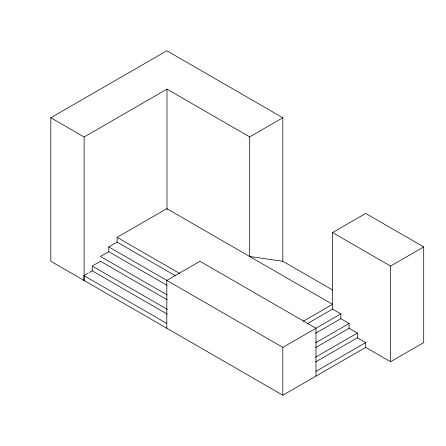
<?xml version="1.0" encoding="UTF-8"?>
<svg xmlns="http://www.w3.org/2000/svg" width="446" height="446" viewBox="0 0 446 446"><rect width="100%" height="100%" fill="white"/><g stroke="black" fill="none" stroke-linecap="round" stroke-linejoin="round"><path stroke-width="0.67" d="M315.478 362.024L357.408 337.817L365.698 342.6L365.698 347.384L282.831 395.228L50.816 261.272L50.816 117.75L166.826 50.772L282.831 117.75L282.831 261.272L332.671 290.045M50.816 117.75L84.127 136.983L166.988 89.139L249.688 136.889L282.831 117.75M117.108 242.139L117.108 237.35L166.224 208.996M167.021 285.306L108.779 251.678L108.779 246.894L117.064 242.111L175.306 275.74M108.779 251.678L100.489 256.467L167.144 294.945M92.796 265.693L100.489 261.25L167.144 299.729M83.92 280.383L83.92 275.6L88.063 273.208M89.245 272.523L92.205 270.817L167.261 314.151M166.826 328.25L166.826 280.411L199.97 261.272L315.98 328.25L315.98 376.089M332.549 309.797L332.549 232.567L365.698 213.433L423.7 246.922L423.7 342.6L390.557 361.739L365.441 347.239M332.549 232.567L390.557 266.056L423.7 246.922M303.202 321.276L332.549 304.328L166.826 208.65M307.394 323.64L332.549 309.111L340.839 313.895L340.839 318.684L315.679 333.207M166.826 280.411L282.831 347.384L340.839 313.895M315.578 342.835L349.123 323.467L349.123 328.25L315.578 347.618M315.478 357.24L357.408 333.034L357.408 337.817M315.98 371.306L365.698 342.6M249.688 256.489L282.831 261.272M340.839 318.684L349.123 323.467M349.123 328.25L357.408 333.034M117.108 237.35L179.783 273.537M108.779 246.894L167.021 280.523M167.261 309.368L92.205 266.033L92.205 270.817M83.92 275.6L166.782 323.439M390.557 266.056L390.557 361.739M282.831 347.384L282.831 395.228M249.688 136.889L249.688 256.723M166.988 89.139L166.988 209.67M84.127 136.983L84.127 280.506"/></g></svg>
